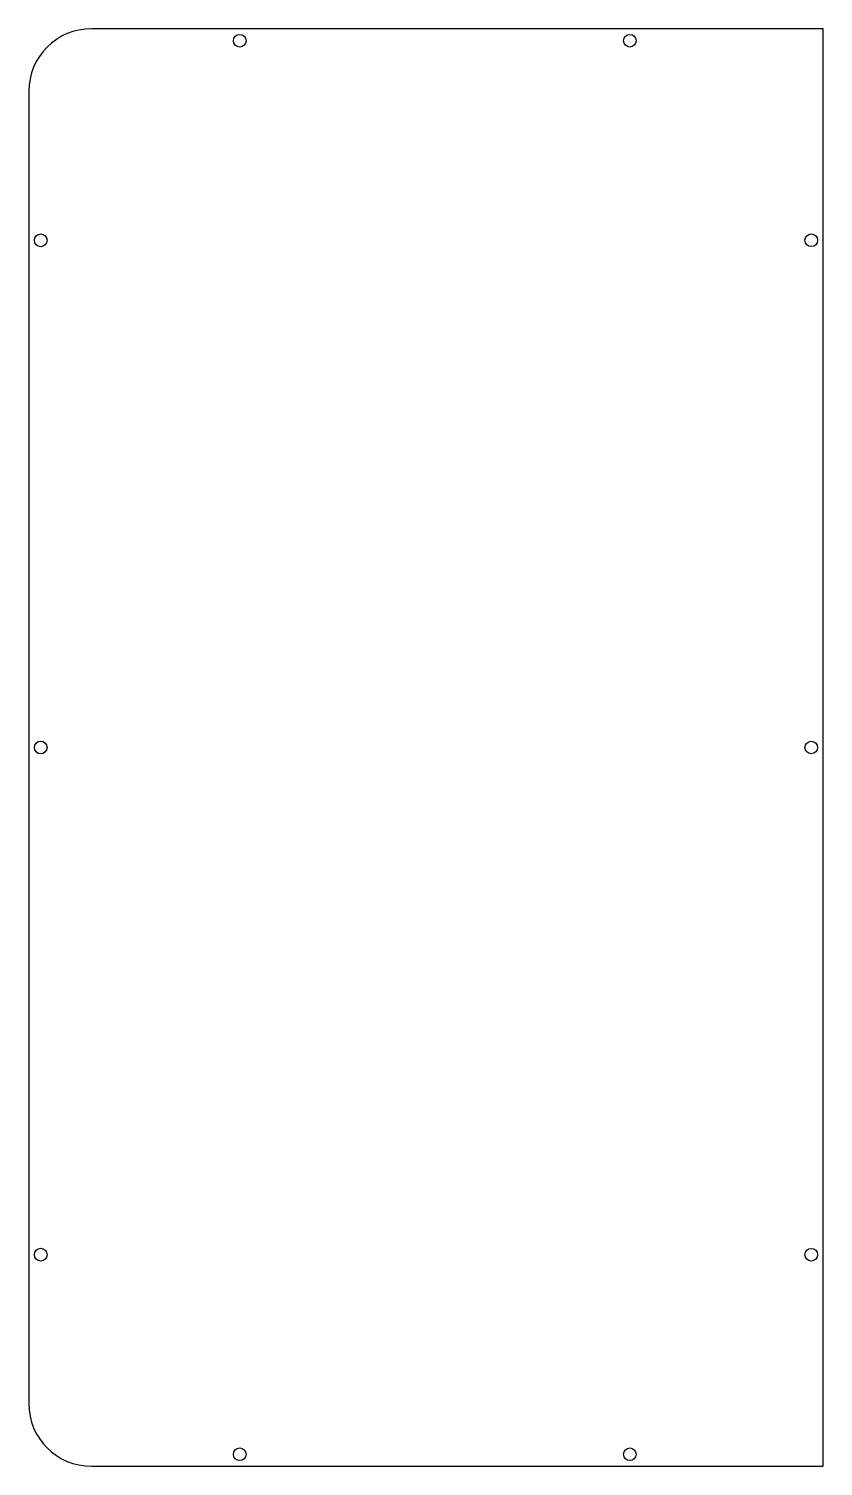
# Model space of a CAD drawing. Header units: millimetres. Extents: x -102 to 102, y -184 to 184.
import ezdxf

# ---------------------------------------------------------------- set-up
doc = ezdxf.new("R2010")
doc.units = ezdxf.units.MM
doc.layers.add('CUTOUTS', color=1, linetype='CONTINUOUS')
doc.layers.add('PERIMETER', color=5, linetype='CONTINUOUS')

msp = doc.modelspace()

# ---------------------------------------------------------------- linework, layer by layer
at = {"layer": 'CUTOUTS'}
for centre, radius in [((-47.75, 181.15), 1.62), ((52.25, 181.15), 1.62), ((-98.75, 130), 1.63), ((98.75, 130), 1.62), ((-98.75, 0), 1.63), ((98.75, 0), 1.62), ((-98.75, -130), 1.63), ((98.75, -130), 1.62), ((-47.75, -181.15), 1.62), ((52.25, -181.15), 1.62)]:
    msp.add_circle(centre, radius, dxfattribs=at)
at = {"layer": 'PERIMETER'}
for p, q in [((101.83, 184.23), (-85.75, 184.23)), ((101.83, -184.23), (101.83, 184.23)), ((-101.83, 168.15), (-101.83, -168.15)), ((-85.75, -184.23), (101.83, -184.23))]:
    msp.add_line(p, q, dxfattribs=at)
for centre, start, end in [((-85.75, 168.15), 90, 180), ((-85.75, -168.15), 180, 270)]:
    msp.add_arc(centre, 16.08, start, end, dxfattribs=at)

doc.saveas('drawing.dxf')
